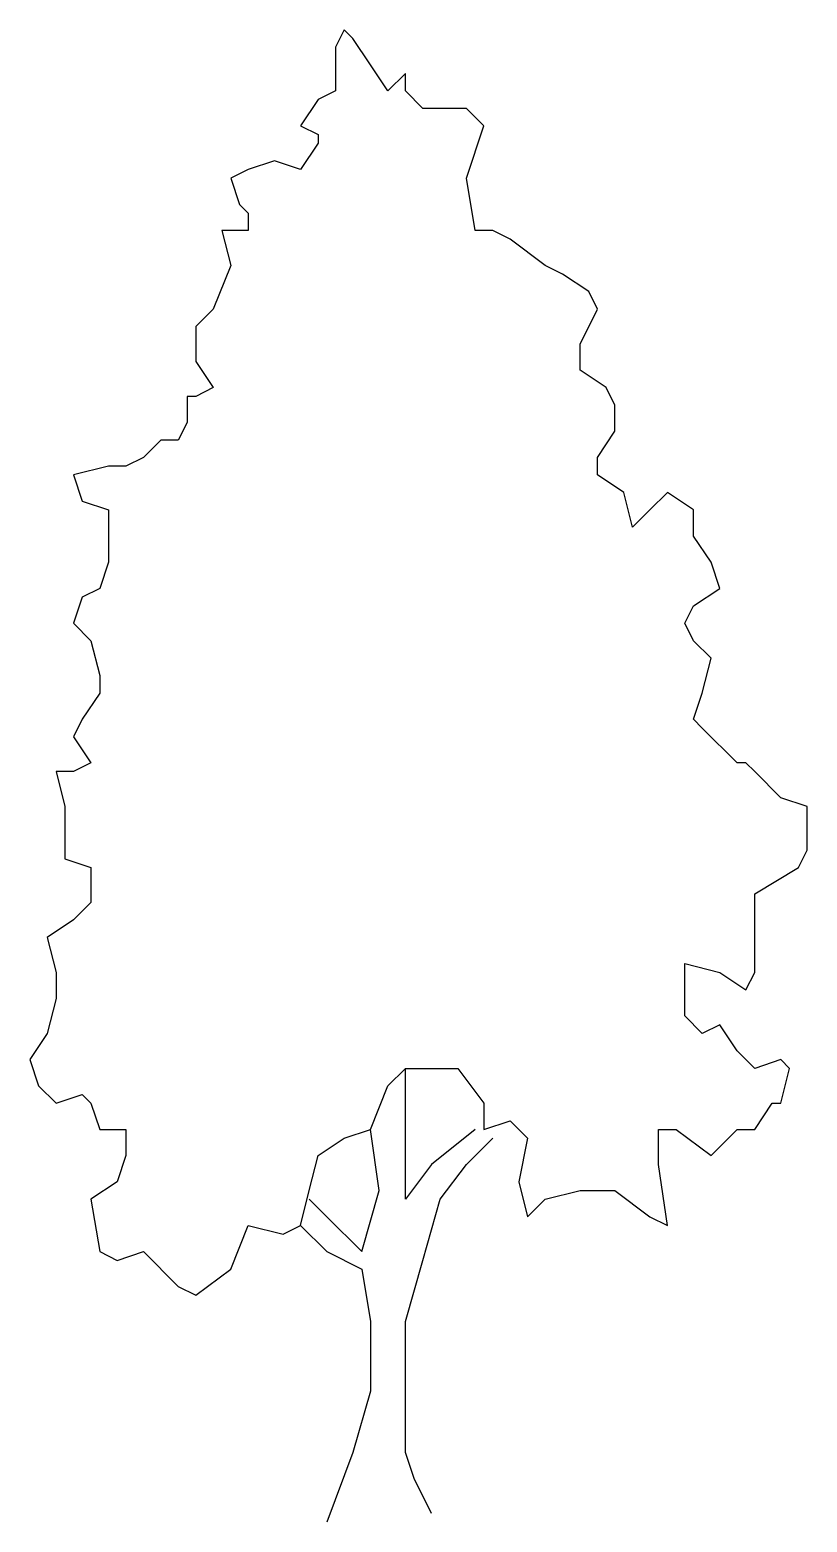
# Model space of a CAD drawing. Extents: x 119 to 297, y 0 to 342.
import ezdxf

# ---------------------------------------------------------------- set-up
doc = ezdxf.new("R2010")
doc.units = 0
doc.header["$MEASUREMENT"] = 0
doc.layers.add('P02', color=7, linetype='CONTINUOUS')

msp = doc.modelspace()

# ---------------------------------------------------------------- linework, layer by layer
at = {"layer": 'P02'}
for points in [[(183.09, 73.68), (187.09, 69.68), (195.09, 61.68), (199.09, 75.68), (197.09, 89.68), (201.09, 99.68), (205.09, 103.68), (217.09, 103.68), (223.09, 95.68), (223.09, 89.68), (229.09, 91.68), (233.09, 87.68), (231.09, 77.68), (233.09, 69.68), (237.09, 73.68), (245.09, 75.68), (253.09, 75.68), (261.09, 69.68), (265.09, 67.68), (263.09, 81.68), (263.09, 89.68), (267.09, 89.68), (275.09, 83.68), (281.09, 89.68), (285.09, 89.68), (289.09, 95.68), (291.09, 95.68), (293.09, 103.68), (291.09, 105.68), (285.09, 103.68), (281.09, 107.68), (277.09, 113.68), (273.09, 111.68), (269.09, 115.68), (269.09, 127.68), (277.09, 125.68), (283.09, 121.68), (285.09, 125.68), (285.09, 135.68), (285.09, 143.68), (295.09, 149.68), (297.09, 153.68), (297.09, 163.68), (291.09, 165.68), (285.09, 171.68), (283.09, 173.68), (281.09, 173.68), (273.09, 181.68), (271.09, 183.68), (273.09, 189.68), (275.09, 197.68), (271.09, 201.68), (269.09, 205.68), (271.09, 209.68), (277.09, 213.68), (275.09, 219.68), (271.09, 225.68), (271.09, 231.68), (265.09, 235.68), (261.09, 231.68), (257.09, 227.68), (255.09, 235.68), (249.09, 239.68), (249.09, 243.68), (253.09, 249.68), (253.09, 255.68), (251.09, 259.68), (245.09, 263.68), (245.09, 269.68), (249.09, 277.68), (247.09, 281.68), (241.09, 285.68), (237.09, 287.68), (229.09, 293.68), (225.09, 295.68), (221.09, 295.68), (219.09, 307.68), (223.09, 319.68), (223.09, 319.68), (219.09, 323.68), (213.09, 323.68), (209.09, 323.68), (205.09, 327.68), (205.09, 331.68), (201.09, 327.68), (197.09, 333.68), (193.09, 339.68), (191.09, 341.68), (189.09, 337.68), (189.09, 327.68), (185.09, 325.68), (181.09, 319.68), (185.09, 317.68), (185.09, 315.68), (181.09, 309.68), (175.09, 311.68), (169.09, 309.68), (165.09, 307.68), (167.09, 301.68), (169.09, 299.68), (169.09, 295.68), (163.09, 295.68), (165.09, 287.68), (161.09, 277.68), (157.09, 273.68), (157.09, 265.68), (161.09, 259.68), (157.09, 257.68), (155.09, 257.68), (155.09, 251.68), (153.09, 247.68), (149.09, 247.68), (145.09, 243.68), (141.09, 241.68), (137.09, 241.68), (129.09, 239.68), (131.09, 233.68), (137.09, 231.68), (137.09, 219.68), (135.09, 213.68), (131.09, 211.68), (129.09, 205.68), (133.09, 201.68), (135.09, 193.68), (135.09, 189.68), (131.09, 183.68), (129.09, 179.68), (133.09, 173.68), (129.09, 171.68), (125.09, 171.68), (127.09, 163.68), (127.09, 157.68), (127.09, 151.68), (133.09, 149.68), (133.09, 141.68), (129.09, 137.68), (123.09, 133.68), (125.09, 125.68), (125.09, 119.68), (123.09, 111.68), (119.09, 105.68), (121.09, 99.68), (125.09, 95.68), (131.09, 97.68), (133.09, 95.68), (135.09, 89.68), (141.09, 89.68), (141.09, 83.68), (139.09, 77.68), (133.09, 73.68), (135.09, 61.68), (139.09, 59.68), (145.09, 61.68), (153.09, 53.68), (157.09, 51.68), (165.09, 57.68), (169.09, 67.68), (177.09, 65.68), (181.09, 67.68), (187.09, 61.68), (195.09, 57.68), (197.09, 45.68), (197.09, 29.68), (193.09, 15.68), (187.09, -0.32)], [(221.09, 89.68), (211.09, 81.68), (205.09, 73.68), (205.09, 75.68), (205.09, 89.68), (205.09, 103.68)], [(181.09, 67.68), (183.09, 75.68), (185.09, 83.68), (191.09, 87.68), (197.09, 89.68)], [(211.09, 1.68), (207.09, 9.68), (205.09, 15.68), (205.09, 29.68), (205.09, 45.68), (209.09, 59.68), (213.09, 73.68), (219.09, 81.68), (225.09, 87.68)]]:
    msp.add_lwpolyline(points, dxfattribs=at)

doc.saveas('drawing.dxf')
